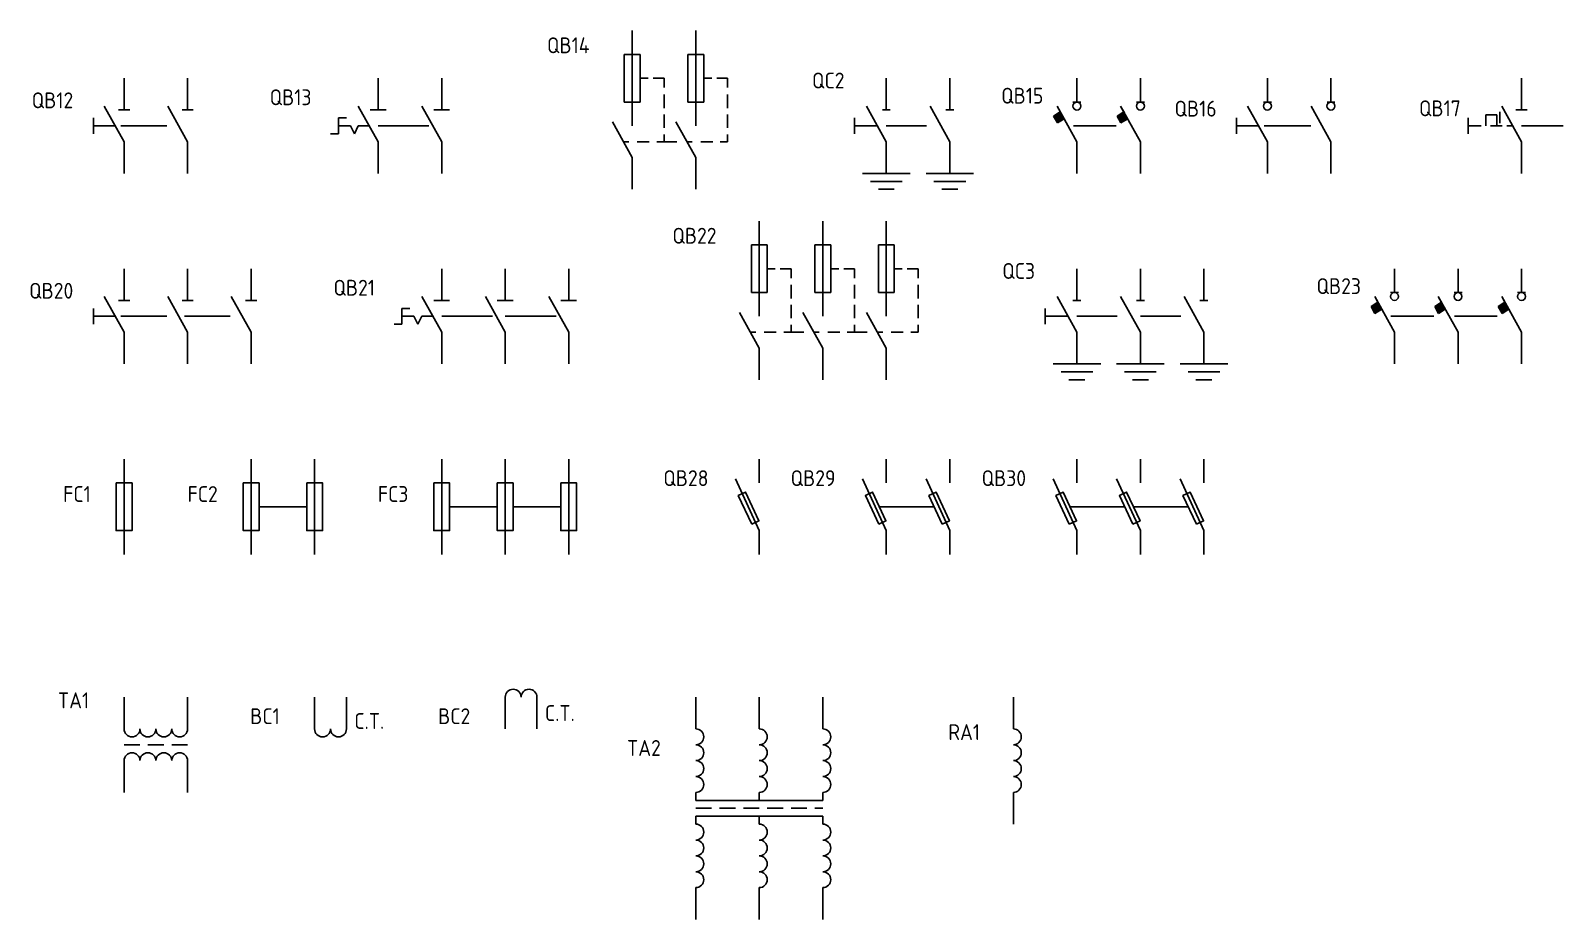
# Model space of a CAD drawing. Header units: millimetres. Extents: x 1746 to 2533, y 1027 to 2108.
# Drawn here: x 1755.3 to 1996.6, y 1705 to 1845 of the extents above; entities that cross this region are included whole.
import ezdxf
from ezdxf.enums import TextEntityAlignment as Align

# ---------------------------------------------------------------- set-up
doc = ezdxf.new("R2010")
doc.units = ezdxf.units.MM
for name, color, linetype in [('LINK', 7, 'Continuous'), ('MISC', 7, 'Continuous'), ('SYMS', 7, 'Continuous'), ('TAGS', 7, 'Continuous')]:
    doc.layers.add(name, color=color, linetype=linetype)
doc.styles.add('WD_IEC', font='isocp2.shx', dxfattribs={"width": 0.9, "height": 4})

# ---------------------------------------------------------------- blocks, each defined once
blk = doc.blocks.new('VDS11Q65')
for p, q in [((0, 7.5), (0, 2.5)), ((0, -2.5), (-3.12, 3.12)), ((-0.88, 2.5), (0.88, 2.5)), ((-4.83, 1.25), (-4.83, -1.25)), ((-4.83, 0), (-1.39, 0)), ((0, -2.5), (0, -7.5))]:
    blk.add_line(p, q)
at = {"style": 'WD_IEC'}
for tag, p in [('INST', (-8, 8.77)), ('LOC', (-8, 5.77)), ('TAG1', (-8, 2.77)), ('RATING1', (-8, -6.35)), ('DESC1', (-8, -12.35)), ('DESC2', (-8, -15.35)), ('DESC3', (-8, -18.35))]:
    blk.add_attdef(tag, text='', height=2.5, dxfattribs=at).set_placement(p, align=Align.RIGHT)
blk.add_attdef('TERM01', text='', height=2, rotation=90, dxfattribs=at).set_placement((-1, 7.5), align=Align.RIGHT)
at = {"style": 'WD_IEC', "flags": 1}
for tag, p, height in [('X2TERM01', (0, 7.5), 0.32), ('MFG', (2.75, 6.5), 1.5), ('CAT', (2.75, 4), 1.5), ('X4LINK', (-5.69, 0), 0.32), ('X1LINK', (-0.5, 0), 0.32), ('X8TERM02', (0, -7.5), 0.32), ('ASSYCODE', (1, -9), 1), ('FAMILY', (1, -10.5), 1), ('CATDESC', (1, -12), 1), ('CONTACT', (1, -13.5), 1)]:
    blk.add_attdef(tag, p, '', height=height, dxfattribs=at)
at = {"style": 'WD_IEC'}
blk.add_attdef('TERM02', (-1, -7.5), '', height=2, rotation=90, dxfattribs=at)
at = {"lineweight": 15, "style": 'WD_IEC'}
blk.add_attdef('XREF', text='', height=2.5, dxfattribs=at).set_placement((-8, -9.35), align=Align.RIGHT)
blk = doc.blocks.new('VDS21Q65')
for p, q in [((0, 7.5), (0, 2.5)), ((0, -2.5), (-3.12, 3.12)), ((-0.88, 2.5), (0.88, 2.5)), ((0, -2.5), (0, -7.5))]:
    blk.add_line(p, q)
at = {"style": 'WD_IEC'}
for tag, p in [('INST', (-7.3, 7.4)), ('LOC', (-7.3, 4.4)), ('TAG2', (-7.3, 1.4)), ('RATING1', (-8, -6.66)), ('DESC1', (-8, -12.66)), ('DESC2', (-8, -15.66)), ('DESC3', (-8, -18.66))]:
    blk.add_attdef(tag, text='', height=2.5, dxfattribs=at).set_placement(p, align=Align.RIGHT)
blk.add_attdef('TERM01', text='', height=2, rotation=90, dxfattribs=at).set_placement((-1, 7.5), align=Align.RIGHT)
at = {"style": 'WD_IEC', "flags": 1}
for tag, p, height in [('X2TERM01', (0, 7.5), 0.32), ('X4LINK', (-3.29, 0), 0.32), ('X1LINK', (-0.5, 0), 0.32), ('X8TERM02', (0, -7.5), 0.32), ('FAMILY', (1, -10.81), 1), ('CONTACT', (1, -13.81), 1)]:
    blk.add_attdef(tag, p, '', height=height, dxfattribs=at)
at = {"style": 'WD_IEC'}
blk.add_attdef('TERM02', (-1, -7.5), '', height=2, rotation=90, dxfattribs=at)
at = {"lineweight": 15, "style": 'WD_IEC'}
blk.add_attdef('XREF', text='', height=2.5, dxfattribs=at).set_placement((-8, -9.66), align=Align.RIGHT)
blk = doc.blocks.new('VDS11')
for p, q in [((0, 7.5), (0, 2.5)), ((0, -2.5), (-3.125, 3.125)), ((-1.25, 2.5), (1.25, 2.5)), ((-6.25, 1.25), (-6.25, -1.25)), ((-6.25, 1.25), (-5, 1.25)), ((-6.25, 0), (-4.375, 0)), ((-3.75, -1.25), (-4.375, 0)), ((-3.125, 0), (-3.75, -1.25)), ((-3.125, 0), (-1.389, 0)), ((-7.5, -1.25), (-6.25, -1.25)), ((0, -2.5), (0, -7.5))]:
    blk.add_line(p, q)
at = {"style": 'WD_IEC'}
for tag, p in [('INST', (-10.5, 10.25)), ('LOC', (-10.5, 6.75)), ('TAG1', (-10.5, 3.25)), ('RATING1', (-10.5, -1.35)), ('DESC1', (-10.5, -9.85)), ('DESC2', (-10.5, -13.35)), ('DESC3', (-10.5, -16.85))]:
    blk.add_attdef(tag, text='', height=2.5, dxfattribs=at).set_placement(p, align=Align.RIGHT)
blk.add_attdef('TERM01', text='', height=2, rotation=90, dxfattribs=at).set_placement((-1, 7.5), align=Align.RIGHT)
at = {"style": 'WD_IEC', "flags": 1}
for tag, p, height in [('X2TERM01', (0, 7.5), 0.32), ('MFG', (2.75, 6.5), 1.5), ('CAT', (2.75, 4), 1.5), ('X1LINK', (0, 0), 0.32), ('CONTACT', (1.25, -2.5), 1), ('ASSYCODE', (1, -4), 1), ('FAMILY', (1, -5.5), 1), ('COMMON', (2.5, -3.75), 1), ('X8TERM02', (0, -7.5), 0.32), ('CATDESC', (1, -7), 1)]:
    blk.add_attdef(tag, p, '', height=height, dxfattribs=at)
at = {"style": 'WD_IEC'}
blk.add_attdef('TERM02', (-1, -7.5), '', height=2, rotation=90, dxfattribs=at)
at = {"lineweight": 15, "style": 'WD_IEC'}
blk.add_attdef('XREF', text='', height=2.5, dxfattribs=at).set_placement((-10.5, -6), align=Align.RIGHT)
blk = doc.blocks.new('VDS21')
for p, q in [((0, 7.5), (0, 2.5)), ((0, -2.5), (-3.125, 3.125)), ((1.25, 2.5), (-1.25, 2.5)), ((0, -2.5), (0, -7.5))]:
    blk.add_line(p, q)
at = {"style": 'WD_IEC'}
for tag, p in [('INST', (-5.5, 10.25)), ('LOC', (-5.5, 6.75)), ('TAG2', (-5.5, 3.25)), ('DESC1', (-5.5, -4.85)), ('DESC2', (-5.5, -8.35)), ('DESC3', (-5.5, -11.85))]:
    blk.add_attdef(tag, text='', height=2.5, dxfattribs=at).set_placement(p, align=Align.RIGHT)
blk.add_attdef('TERM01', text='', height=2, rotation=90, dxfattribs=at).set_placement((-1, 7.5), align=Align.RIGHT)
at = {"style": 'WD_IEC', "flags": 1}
for tag, p, height in [('X2TERM01', (0, 7.5), 0.32), ('X4LINK', (-2, 0), 0.32), ('X1LINK', (0, 0), 0.32), ('CONTACT', (1.25, -2.5), 1), ('FAMILY', (1, -5.5), 1), ('X8TERM02', (0, -7.5), 0.32)]:
    blk.add_attdef(tag, p, '', height=height, dxfattribs=at)
at = {"lineweight": 15, "style": 'WD_IEC'}
blk.add_attdef('XREF', text='', height=2.5, dxfattribs=at).set_placement((-5.5, -1), align=Align.RIGHT)
at = {"style": 'WD_IEC'}
blk.add_attdef('TERM02', (-1, -7.5), '', height=2, rotation=90, dxfattribs=at)
blk = doc.blocks.new('VDS11Q119')
for p, q in [((0, 15), (0, 0)), ((1.25, 11.25), (-1.25, 11.25)), ((-1.25, 11.25), (-1.25, 3.75)), ((1.25, 3.75), (1.25, 11.25)), ((1.25, 7.5), (2.51, 7.5)), ((5, 7.5), (3.3, 7.5)), ((5, 7.5), (5, 6.03)), ((5, 4.93), (5, 2.8)), ((1.25, 3.75), (-1.25, 3.75)), ((0, -5), (-3.12, 0.62)), ((5, 1.8), (5, -0.3)), ((5, -2.5), (5, -1.35)), ((-1.39, -2.5), (-0.56, -2.5)), ((0.78, -2.5), (2.67, -2.5)), ((5, -2.5), (3.86, -2.5)), ((0, -5), (0, -10))]:
    blk.add_line(p, q)
at = {"style": 'WD_IEC'}
for tag, p in [('INST', (-6.73, 17.44)), ('LOC', (-6.73, 14.44)), ('TAG1', (-6.73, 11.44)), ('DESC1', (-6.59, -9.73)), ('DESC2', (-6.59, -12.73)), ('DESC3', (-6.59, -15.73))]:
    blk.add_attdef(tag, text='', height=2.5, dxfattribs=at).set_placement(p, align=Align.RIGHT)
blk.add_attdef('TERM01', text='', height=2, rotation=90, dxfattribs=at).set_placement((-1, 15), align=Align.RIGHT)
at = {"style": 'WD_IEC', "flags": 1}
for tag, p, height in [('X2TERM01', (0, 15), 0.32), ('MFG', (-10.53, -0.04), 1.5), ('CONTACT', (6.26, 1.39), 1), ('COMMON', (7.51, 0.14), 1), ('CAT', (-10.53, -2.62), 1.5), ('X4LINK', (-3.16, -2.5), 0.32), ('X1LINK', (5.06, -2.5), 0.32), ('ASSYCODE', (1, -6), 1), ('FAMILY', (1, -7.5), 1), ('CATDESC', (1, -9), 1), ('X8TERM02', (0, -10), 0.32)]:
    blk.add_attdef(tag, p, '', height=height, dxfattribs=at)
at = {"style": 'WD_IEC'}
blk.add_attdef('TERM02', (-1.1, -10.3), '', height=2, rotation=90, dxfattribs=at)
at = {"lineweight": 15, "style": 'WD_IEC'}
blk.add_attdef('XREF', text='', height=2.5, dxfattribs=at).set_placement((-6.59, -6.73), align=Align.RIGHT)
blk = doc.blocks.new('VDS21Q119')
for p, q in [((0, 15), (0, 0)), ((1.25, 11.25), (-1.25, 11.25)), ((-1.25, 11.25), (-1.25, 3.75)), ((1.25, 3.75), (1.25, 11.25)), ((1.25, 7.5), (2.51, 7.5)), ((5, 7.5), (3.3, 7.5)), ((5, 7.5), (5, 6.03)), ((5, 4.93), (5, 2.8)), ((1.25, 3.75), (-1.25, 3.75)), ((0, -5), (-3.12, 0.62)), ((5, 1.8), (5, -0.3)), ((5, -2.5), (5, -1.35)), ((-1.39, -2.5), (-0.56, -2.5)), ((0.78, -2.5), (2.67, -2.5)), ((5, -2.5), (3.86, -2.5)), ((0, -5), (0, -10))]:
    blk.add_line(p, q)
at = {"style": 'WD_IEC'}
blk.add_attdef('TERM01', text='', height=2, rotation=90, dxfattribs=at).set_placement((-1, 15), align=Align.RIGHT)
at = {"style": 'WD_IEC', "flags": 1}
for tag, p, height in [('X2TERM01', (0, 15), 0.32), ('CONTACT', (6.26, 1.39), 1), ('X4LINK', (-2.99, -2.5), 0.32), ('X1LINK', (5, -2.5), 0.32), ('FAMILY', (1, -7.5), 1), ('X8TERM02', (0, -10), 0.32)]:
    blk.add_attdef(tag, p, '', height=height, dxfattribs=at)
at = {"style": 'WD_IEC'}
for tag, p in [('INST', (-6.59, 9.39)), ('LOC', (-6.59, 6.39)), ('TAG2', (-6.59, 3.39)), ('DESC1', (-6.59, -9.73)), ('DESC2', (-6.59, -12.73)), ('DESC3', (-6.59, -15.73))]:
    blk.add_attdef(tag, text='', height=2.5, dxfattribs=at).set_placement(p, align=Align.RIGHT)
blk.add_attdef('TERM02', (-1.1, -10.3), '', height=2, rotation=90, dxfattribs=at)
at = {"lineweight": 15, "style": 'WD_IEC'}
blk.add_attdef('XREF', text='', height=2.5, dxfattribs=at).set_placement((-6.59, -6.73), align=Align.RIGHT)
blk = doc.blocks.new('VDS11Q123')
for p, q in [((0, 7.5), (0, 2.5)), ((0, -2.5), (-3.12, 3.12)), ((0.63, 2.5), (-0.62, 2.5)), ((-5, -1.25), (-5, 1.25)), ((-5, 0), (-1.39, 0)), ((0, -2.5), (0, -7.5)), ((-3.75, -7.5), (3.75, -7.5)), ((-2.5, -8.75), (2.5, -8.75)), ((-1.25, -10), (1.25, -10))]:
    blk.add_line(p, q)
at = {"style": 'WD_IEC'}
for tag, p in [('INST', (-6.59, 11.89)), ('LOC', (-6.59, 8.89)), ('TAG1', (-6.59, 5.89)), ('DESC1', (-6.59, -7.23)), ('DESC2', (-6.59, -10.23)), ('DESC3', (-6.59, -13.23))]:
    blk.add_attdef(tag, text='', height=2.5, dxfattribs=at).set_placement(p, align=Align.RIGHT)
blk.add_attdef('TERM01', text='', height=2, rotation=90, dxfattribs=at).set_placement((-1, 7.5), align=Align.RIGHT)
at = {"style": 'WD_IEC', "flags": 1}
for tag, p, height in [('X2TERM01', (0, 7.5), 0.32), ('CONTACT', (3.01, 3.89), 1), ('MFG', (-10.53, 2.46), 1.5), ('CAT', (-10.53, -0.12), 1.5), ('X1LINK', (0, 0), 0.32), ('ASSYCODE', (1, -3.5), 1), ('FAMILY', (1, -5), 1), ('CATDESC', (1, -6.5), 1)]:
    blk.add_attdef(tag, p, '', height=height, dxfattribs=at)
at = {"lineweight": 15, "style": 'WD_IEC'}
blk.add_attdef('XREF', text='', height=2.5, dxfattribs=at).set_placement((-6.59, -4.23), align=Align.RIGHT)
blk = doc.blocks.new('VDS21Q123')
for p, q in [((0, 7.5), (0, 2.5)), ((0, -2.5), (-3.12, 3.12)), ((0.63, 2.5), (-0.62, 2.5)), ((0, -2.5), (0, -7.5)), ((-3.75, -7.5), (3.75, -7.5)), ((-2.5, -8.75), (2.5, -8.75)), ((-1.25, -10), (1.25, -10))]:
    blk.add_line(p, q)
at = {"style": 'WD_IEC'}
for tag, p in [('INST', (-6.59, 11.89)), ('LOC', (-6.59, 8.89)), ('TAG2', (-6.59, 5.89)), ('DESC1', (-6.59, -7.23)), ('DESC2', (-6.59, -10.23)), ('DESC3', (-6.59, -13.23))]:
    blk.add_attdef(tag, text='', height=2.5, dxfattribs=at).set_placement(p, align=Align.RIGHT)
blk.add_attdef('TERM01', text='', height=2, rotation=90, dxfattribs=at).set_placement((-1, 7.5), align=Align.RIGHT)
at = {"style": 'WD_IEC', "flags": 1}
for tag, p, height in [('X2TERM01', (0, 7.5), 0.32), ('CONTACT', (3.01, 3.89), 1), ('X4LINK', (-3.66, 0), 0.32), ('X1LINK', (0, 0), 0.32), ('FAMILY', (1, -5), 1)]:
    blk.add_attdef(tag, p, '', height=height, dxfattribs=at)
at = {"lineweight": 15, "style": 'WD_IEC'}
blk.add_attdef('XREF', text='', height=2.5, dxfattribs=at).set_placement((-6.59, -4.23), align=Align.RIGHT)
blk = doc.blocks.new('VDS11Q5')
blk.add_hatch(color=256).paths.add_polyline_path([(-2, 1.1), (-2.61, 2.2), (-3.67, 1.54), (-3.07, 0.45)])
for p, q in [((0, 7.5), (0, 3.75)), ((0, -2.5), (-3.12, 3.12)), ((-3.12, 3.12), (-2.52, 2.03)), ((0.63, 3.75), (-0.62, 3.75)), ((-2.61, 2.2), (-3.67, 1.54)), ((-3.67, 1.54), (-3.07, 0.45)), ((-3.07, 0.45), (-2, 1.1)), ((0, -2.5), (0, -7.5))]:
    blk.add_line(p, q)
blk.add_circle((0, 3.12), 0.625)
at = {"style": 'WD_IEC'}
for tag, p in [('INST', (-5.28, 9.5)), ('LOC', (-5.28, 6.5)), ('TAG1', (-5.28, 3.5)), ('RATING1', (-5.36, -1.43)), ('DESC1', (-5.36, -8.43)), ('DESC2', (-5.36, -11.43)), ('DESC3', (-5.36, -14.43))]:
    blk.add_attdef(tag, text='', height=2.5, dxfattribs=at).set_placement(p, align=Align.RIGHT)
blk.add_attdef('TERM01', text='', height=2, rotation=90, dxfattribs=at).set_placement((-1, 7.5), align=Align.RIGHT)
at = {"style": 'WD_IEC', "flags": 1}
for tag, p, height in [('X2TERM01', (0, 7.5), 0.32), ('MFG', (4.34, 6.31), 1.5), ('CAT', (4.34, 3.81), 1.5), ('X4LINK', (-1.98, 0), 0.32), ('X1LINK', (-0.55, 0), 0.32), ('X8TERM02', (0, -7.5), 0.32), ('ASSYCODE', (0.99, -9.63), 1), ('FAMILY', (0.99, -11.13), 1), ('CATDESC', (0.99, -12.63), 1), ('CONTACT', (0.99, -14.13), 1), ('COMMON', (2.24, -15.38), 1)]:
    blk.add_attdef(tag, p, '', height=height, dxfattribs=at)
at = {"style": 'WD_IEC'}
blk.add_attdef('TERM02', (-1, -7.5), '', height=2, rotation=90, dxfattribs=at)
at = {"lineweight": 15, "style": 'WD_IEC'}
blk.add_attdef('XREF', text='', height=2.5, dxfattribs=at).set_placement((-5.36, -5.43), align=Align.RIGHT)
blk = doc.blocks.new('VDS21Q5')
blk.add_hatch(color=256).paths.add_polyline_path([(-2, 1.1), (-2.61, 2.2), (-3.67, 1.54), (-3.07, 0.45)])
for p, q in [((0, 7.5), (0, 3.75)), ((0, -2.5), (-3.12, 3.12)), ((-3.12, 3.12), (-2.52, 2.03)), ((0.63, 3.75), (-0.62, 3.75)), ((-2.61, 2.2), (-3.67, 1.54)), ((-3.67, 1.54), (-3.07, 0.45)), ((-3.07, 0.45), (-2, 1.1)), ((0, -2.5), (0, -7.5))]:
    blk.add_line(p, q)
blk.add_circle((0, 3.12), 0.625)
at = {"style": 'WD_IEC'}
for tag, p in [('INST', (-5.28, 9.5)), ('LOC', (-5.28, 6.5)), ('TAG2', (-5.28, 3.5)), ('RATING1', (-5.36, -1.43)), ('DESC1', (-5.36, -8.43)), ('DESC2', (-5.36, -11.43)), ('DESC3', (-5.36, -14.43))]:
    blk.add_attdef(tag, text='', height=2.5, dxfattribs=at).set_placement(p, align=Align.RIGHT)
blk.add_attdef('TERM01', text='', height=2, rotation=90, dxfattribs=at).set_placement((-1, 7.5), align=Align.RIGHT)
at = {"style": 'WD_IEC', "flags": 1}
for tag, p, height in [('X2TERM01', (0, 7.5), 0.32), ('X4LINK', (-3.83, 0), 0.32), ('X1LINK', (-0.55, 0), 0.32), ('X8TERM02', (0, -7.5), 0.32), ('FAMILY', (0.99, -11.45), 1), ('CONTACT', (0.99, -14.45), 1)]:
    blk.add_attdef(tag, p, '', height=height, dxfattribs=at)
at = {"style": 'WD_IEC'}
blk.add_attdef('TERM02', (-1, -7.5), '', height=2, rotation=90, dxfattribs=at)
at = {"lineweight": 15, "style": 'WD_IEC'}
blk.add_attdef('XREF', text='', height=2.5, dxfattribs=at).set_placement((-5.36, -5.43), align=Align.RIGHT)
blk = doc.blocks.new('VDS11Q69')
for p, q in [((0, 7.5), (0, 3.75)), ((0, -2.5), (-3.12, 3.12)), ((0.63, 3.75), (-0.62, 3.75)), ((-4.85, 1.25), (-4.85, -1.25)), ((-4.85, 0), (-1.41, 0)), ((0, -2.5), (0, -7.5))]:
    blk.add_line(p, q)
blk.add_circle((0, 3.12), 0.625)
at = {"style": 'WD_IEC'}
for tag, p in [('INST', (-8, 7.46)), ('LOC', (-8, 4.46)), ('TAG1', (-8, 1.46)), ('RATING1', (-8, -6.66)), ('DESC1', (-8, -12.66)), ('DESC2', (-8, -15.66)), ('DESC3', (-8, -18.66))]:
    blk.add_attdef(tag, text='', height=2.5, dxfattribs=at).set_placement(p, align=Align.RIGHT)
blk.add_attdef('TERM01', text='', height=2, rotation=90, dxfattribs=at).set_placement((-1, 7.5), align=Align.RIGHT)
at = {"style": 'WD_IEC', "flags": 1}
for tag, p, height in [('X2TERM01', (0, 7.5), 0.32), ('MFG', (2.75, 6.5), 1.5), ('CAT', (2.75, 4), 1.5), ('X4LINK', (-5.77, 0), 0.32), ('X1LINK', (-0.5, 0), 0.32), ('X8TERM02', (0, -7.5), 0.32), ('ASSYCODE', (1, -9), 1), ('FAMILY', (1, -10.5), 1), ('CATDESC', (1, -12), 1), ('CONTACT', (1, -13.5), 1), ('COMMON', (2.25, -14.75), 1)]:
    blk.add_attdef(tag, p, '', height=height, dxfattribs=at)
at = {"style": 'WD_IEC'}
blk.add_attdef('TERM02', (-1, -7.5), '', height=2, rotation=90, dxfattribs=at)
at = {"lineweight": 15, "style": 'WD_IEC'}
blk.add_attdef('XREF', text='', height=2.5, dxfattribs=at).set_placement((-8, -9.66), align=Align.RIGHT)
blk = doc.blocks.new('VDS21Q69')
for p, q in [((0, 7.5), (0, 3.75)), ((0, -2.5), (-3.12, 3.12)), ((0.63, 3.75), (-0.62, 3.75)), ((0, -2.5), (0, -7.5))]:
    blk.add_line(p, q)
blk.add_circle((0, 3.12), 0.625)
at = {"style": 'WD_IEC'}
for tag, p in [('INST', (-8, 9.94)), ('LOC', (-8, 6.94)), ('TAG2', (-8, 3.94)), ('RATING1', (-8, -6.66)), ('DESC1', (-8, -12.66)), ('DESC2', (-8, -15.66)), ('DESC3', (-8, -18.66))]:
    blk.add_attdef(tag, text='', height=2.5, dxfattribs=at).set_placement(p, align=Align.RIGHT)
blk.add_attdef('TERM01', text='', height=2, rotation=90, dxfattribs=at).set_placement((-1, 7.5), align=Align.RIGHT)
at = {"style": 'WD_IEC', "flags": 1}
for tag, p, height in [('X2TERM01', (0, 7.5), 0.32), ('X4LINK', (-3.19, 0), 0.32), ('X1LINK', (-0.5, 0), 0.32), ('X8TERM02', (0, -7.5), 0.32), ('FAMILY', (1, -10.81), 1), ('CONTACT', (1, -13.81), 1)]:
    blk.add_attdef(tag, p, '', height=height, dxfattribs=at)
at = {"style": 'WD_IEC'}
blk.add_attdef('TERM02', (-1, -7.5), '', height=2, rotation=90, dxfattribs=at)
at = {"lineweight": 15, "style": 'WD_IEC'}
blk.add_attdef('XREF', text='', height=2.5, dxfattribs=at).set_placement((-8, -9.66), align=Align.RIGHT)
blk = doc.blocks.new('VDS11Q73')
for p, q in [((0, 7.5), (0, 2.5)), ((0, -2.5), (-3.12, 3.12)), ((-0.88, 2.5), (0.88, 2.5)), ((-8.38, 1.25), (-8.38, -1.25)), ((-6.37, 0), (-8.38, 0)), ((-3.88, 1.75), (-5.63, 1.75)), ((-5.63, 1.75), (-5.63, 0)), ((-3.03, 0), (-4.87, 0)), ((-3.88, 0), (-3.88, 1.75)), ((-3.4, 2.19), (-3.4, 0.44)), ((-1.41, 0), (-2.32, 0)), ((0, -2.5), (0, -7.5))]:
    blk.add_line(p, q)
at = {"style": 'WD_IEC'}
for tag, p in [('INST', (-9.57, 9.43)), ('LOC', (-9.57, 5.93)), ('TAG1', (-9.57, 1.51)), ('RATING1', (-9.57, -6.66)), ('DESC1', (-9.57, -14.66)), ('DESC2', (-9.57, -18.16)), ('DESC3', (-9.57, -21.66))]:
    blk.add_attdef(tag, text='', height=2.5, dxfattribs=at).set_placement(p, align=Align.RIGHT)
blk.add_attdef('TERM01', text='', height=2, rotation=90, dxfattribs=at).set_placement((-1, 7.5), align=Align.RIGHT)
at = {"style": 'WD_IEC', "flags": 1}
for tag, p, height in [('X2TERM01', (0, 7.5), 0.32), ('MFG', (2.75, 6.5), 1.5), ('CAT', (2.75, 4), 1.5), ('X4LINK', (-10, 0), 0.32), ('X1LINK', (0, 0), 0.32), ('X8TERM02', (0, -7.5), 0.32), ('ASSYCODE', (1, -9), 1), ('FAMILY', (1, -10.5), 1), ('CATDESC', (1, -12), 1), ('CONTACT', (1, -13.5), 1), ('COMMON', (2.25, -14.75), 1)]:
    blk.add_attdef(tag, p, '', height=height, dxfattribs=at)
at = {"style": 'WD_IEC'}
blk.add_attdef('TERM02', (-1, -7.5), '', height=2, rotation=90, dxfattribs=at)
at = {"lineweight": 15, "style": 'WD_IEC'}
blk.add_attdef('XREF', text='', height=2.5, dxfattribs=at).set_placement((-9.57, -10.66), align=Align.RIGHT)
blk = doc.blocks.new('VFU1')
blk.add_line((0, 7.5), (0, -7.5))
blk.add_lwpolyline([(-1.25, 3.75), (-1.25, -3.75), (1.25, -3.75), (1.25, 3.75)], close=True)
at = {"style": 'WD_IEC'}
for tag, p in [('INST', (-5.25, 7.75)), ('LOC', (-5.25, 4.25)), ('TAG1', (-5.25, 0.75)), ('RATING1', (-5.25, -3.75)), ('XREF', (-5.25, -7.75)), ('DESC1', (-5.25, -11.6)), ('DESC2', (-5.25, -15.1)), ('DESC3', (-5.25, -18.6))]:
    blk.add_attdef(tag, text='', height=2.5, dxfattribs=at).set_placement(p, align=Align.RIGHT)
blk.add_attdef('TERM01', text='', height=2, rotation=90, dxfattribs=at).set_placement((-1, 7.5), align=Align.RIGHT)
at = {"style": 'WD_IEC', "flags": 1}
for tag, p, height in [('X2TERM01', (0, 7.5), 0.32), ('MFG', (2.75, 6.5), 1.5), ('CAT', (2.75, 4), 1.5), ('X4LINK', (-1.25, 0), 0.32), ('X1LINK', (1.25, 0), 0.32), ('ASSYCODE', (2.25, -4), 1), ('FAMILY', (2.25, -5.5), 1), ('X8TERM02', (0, -7.5), 0.32), ('CATDESC', (2.25, -7), 1)]:
    blk.add_attdef(tag, p, '', height=height, dxfattribs=at)
at = {"style": 'WD_IEC'}
blk.add_attdef('TERM02', (-1, -7.5), '', height=2, rotation=90, dxfattribs=at)
blk = doc.blocks.new('VFU2')
blk.add_line((0, 7.5), (0, -7.5))
blk.add_lwpolyline([(-1.25, 3.75), (-1.25, -3.75), (1.25, -3.75), (1.25, 3.75)], close=True)
at = {"style": 'WD_IEC'}
for tag, p in [('INST', (-5.25, 7.75)), ('LOC', (-5.25, 4.25)), ('TAG2', (-5.25, 0.75)), ('RATING1', (-5.25, -3.75)), ('XREF', (-5.25, -7.75)), ('DESC1', (-5.25, -11.6)), ('DESC2', (-5.25, -15.1)), ('DESC3', (-5.25, -18.6))]:
    blk.add_attdef(tag, text='', height=2.5, dxfattribs=at).set_placement(p, align=Align.RIGHT)
blk.add_attdef('TERM01', text='', height=2, rotation=90, dxfattribs=at).set_placement((-1, 7.5), align=Align.RIGHT)
at = {"style": 'WD_IEC', "flags": 1}
for tag, p, height in [('X2TERM01', (0, 7.5), 0.32), ('MFG', (2.75, 6.5), 1.5), ('CAT', (2.75, 4), 1.5), ('X4LINK', (-1.25, 0), 0.32), ('X1LINK', (1.25, 0), 0.32), ('ASSYCODE', (2.25, -4), 1), ('FAMILY', (2.25, -5.5), 1), ('X8TERM02', (0, -7.5), 0.32), ('CATDESC', (2.25, -7), 1)]:
    blk.add_attdef(tag, p, '', height=height, dxfattribs=at)
at = {"style": 'WD_IEC'}
blk.add_attdef('TERM02', (-1, -7.5), '', height=2, rotation=90, dxfattribs=at)
blk = doc.blocks.new('VFU1FS')
for p, q in [((0, 7.5), (0, 3.75)), ((0, -3.75), (-3.75, 4.38)), ((0, -3.75), (0, -7.5))]:
    blk.add_line(p, q)
blk.add_lwpolyline([(-1.19, -2.76), (-3.3, 1.77), (-2.17, 2.3), (-0.06, -2.24)], close=True)
at = {"style": 'WD_IEC'}
for tag, p in [('INST', (-8, 10.25)), ('LOC', (-8, 6.75)), ('TAG1', (-8, 3.25)), ('RATING1', (-8, -1.35)), ('DESC1', (-8, -9.85)), ('DESC2', (-8, -13.35)), ('DESC3', (-8, -16.85))]:
    blk.add_attdef(tag, text='', height=2.5, dxfattribs=at).set_placement(p, align=Align.RIGHT)
blk.add_attdef('TERM01', text='', height=2, rotation=90, dxfattribs=at).set_placement((-1, 7.5), align=Align.RIGHT)
at = {"style": 'WD_IEC', "flags": 1}
for tag, p, height in [('X2TERM01', (0, 7.5), 0.32), ('MFG', (2.75, 6.5), 1.5), ('CAT', (2.75, 4), 1.5), ('X4LINK', (-2.48, 0), 0.32), ('X1LINK', (-1.1, 0), 0.32), ('ASSYCODE', (1, -4), 1), ('FAMILY', (1, -5.5), 1), ('X8TERM02', (0, -7.5), 0.32), ('CATDESC', (1, -7), 1)]:
    blk.add_attdef(tag, p, '', height=height, dxfattribs=at)
at = {"style": 'WD_IEC'}
blk.add_attdef('TERM02', (-1, -7.5), '', height=2, rotation=90, dxfattribs=at)
at = {"lineweight": 15, "style": 'WD_IEC'}
blk.add_attdef('XREF', text='', height=2.5, dxfattribs=at).set_placement((-8, -6), align=Align.RIGHT)
blk = doc.blocks.new('VFU2FS')
for p, q in [((0, 7.5), (0, 3.75)), ((0, -3.75), (-3.75, 4.38)), ((0, -3.75), (0, -7.5))]:
    blk.add_line(p, q)
blk.add_lwpolyline([(-1.19, -2.76), (-3.3, 1.77), (-2.17, 2.3), (-0.06, -2.24)], close=True)
at = {"style": 'WD_IEC'}
for tag, p in [('INST', (-8, 9.25)), ('LOC', (-8, 6.25)), ('TAG2', (-8, 3.25)), ('RATING1', (-8, -1.35)), ('DESC1', (-8, -9)), ('DESC2', (-8, -12)), ('DESC3', (-8, -15))]:
    blk.add_attdef(tag, text='', height=2.5, dxfattribs=at).set_placement(p, align=Align.RIGHT)
blk.add_attdef('TERM01', text='', height=2, rotation=90, dxfattribs=at).set_placement((-1, 7.5), align=Align.RIGHT)
at = {"style": 'WD_IEC', "flags": 1}
for tag, p, height in [('X2TERM01', (0, 7.5), 0.32), ('MFG', (2.75, 6.5), 1.5), ('CAT', (2.75, 4), 1.5), ('X4LINK', (-2.48, 0), 0.32), ('X1LINK', (-1.1, 0), 0.32), ('ASSYCODE', (1, -4), 1), ('FAMILY', (1, -5.5), 1), ('X8TERM02', (0, -7.5), 0.32), ('CATDESC', (1, -7), 1)]:
    blk.add_attdef(tag, p, '', height=height, dxfattribs=at)
at = {"style": 'WD_IEC'}
blk.add_attdef('TERM02', (-1, -7.5), '', height=2, rotation=90, dxfattribs=at)
at = {"lineweight": 15, "style": 'WD_IEC'}
blk.add_attdef('XREF', text='', height=2.5, dxfattribs=at).set_placement((-8, -6), align=Align.RIGHT)
blk = doc.blocks.new('VXF1')
for p, q in [((0, 0), (0, -5)), ((10, -5), (10, 0)), ((0, -7.5), (2.5, -7.5)), ((3.75, -7.5), (6.25, -7.5)), ((10, -7.5), (7.5, -7.5)), ((0, -10), (0, -15)), ((10, -10), (10, -15))]:
    blk.add_line(p, q)
for centre, start, end in [((1.25, -5), 180, 0), ((3.75, -5), 180, 0), ((6.25, -5), 180, 0), ((8.75, -5), 180, 0), ((1.25, -10), 0, 180), ((3.75, -10), 0, 180), ((6.25, -10), 0, 180), ((8.75, -10), 0, 180)]:
    blk.add_arc(centre, 1.25, start, end)
at = {"style": 'WD_IEC'}
for tag, p in [('INST', (-5.5, 5.25)), ('LOC', (-5.5, 1.75)), ('TAG1', (-5.5, -1.75)), ('DESC1', (-5.5, -6.35)), ('DESC2', (-5.5, -9.85)), ('DESC3', (-5.5, -13.35))]:
    blk.add_attdef(tag, text='', height=2.5, dxfattribs=at).set_placement(p, align=Align.RIGHT)
at = {"style": 'WD_IEC', "flags": 1}
for tag, p, height in [('X2TERM01', (0, 0), 0.32), ('X2TERM02', (10, 0), 0.32), ('MFG', (12.75, -1), 1.5), ('CAT', (12.75, -3.5), 1.5), ('X2TERM05', (5, -5), 0.32), ('X8TERM06', (5, -10), 0.32), ('ASSYCODE', (11, -11.5), 1), ('FAMILY', (11, -13), 1), ('CATDESC', (11, -14.5), 1), ('X8TERM03', (0, -15), 0.32), ('X8TERM04', (10, -15), 0.32)]:
    blk.add_attdef(tag, p, '', height=height, dxfattribs=at)
at = {"style": 'WD_IEC'}
for tag, p in [('TERM01', (-1, 0)), ('TERM05', (4, 0)), ('TERM02', (9, 0))]:
    blk.add_attdef(tag, text='', height=2, rotation=90, dxfattribs=at).set_placement(p, align=Align.RIGHT)
for tag, p in [('TERM03', (-1, -15)), ('TERM06', (4, -15)), ('TERM04', (9, -15))]:
    blk.add_attdef(tag, p, '', height=2, rotation=90, dxfattribs=at)
at = {"lineweight": 15, "style": 'WD_IEC'}
for tag, p in [('RATING1', (-5.5, -16.85)), ('RATING2', (-5.5, -20.35)), ('XREF', (-5.5, -23.85))]:
    blk.add_attdef(tag, text='', height=2.5, dxfattribs=at).set_placement(p, align=Align.RIGHT)
blk = doc.blocks.new('VXF1CT')
for p, q in [((0, 0), (0, -5)), ((5, 0), (5, -5))]:
    blk.add_line(p, q)
for centre in [(1.25, -5), (3.75, -5)]:
    blk.add_arc(centre, 1.25, 180, 0)
at = {"style": 'WD_IEC'}
for tag, p in [('INST', (-5.5, 1.75)), ('LOC', (-5.5, -1.25)), ('TAG1', (-5.5, -4.25)), ('DESC1', (-5.5, -10.1)), ('DESC2', (-5.5, -13.1)), ('DESC3', (-5.5, -16.1))]:
    blk.add_attdef(tag, text='', height=2.5, dxfattribs=at).set_placement(p, align=Align.RIGHT)
at = {"style": 'WD_IEC', "flags": 1}
for tag, p, height in [('X2TERM01', (0, 0), 0.32), ('X2TERM02', (5, 0), 0.32), ('X2LINK', (2.5, -3.75), 0.32), ('X8LINK', (2.5, -6.25), 0.32), ('MFG', (6, -9.82), 1.5), ('CAT', (6, -12.32), 1.5), ('ASSYCODE', (6, -14.82), 1), ('FAMILY', (6, -16.32), 1), ('CATDESC', (6, -17.82), 1)]:
    blk.add_attdef(tag, p, '', height=height, dxfattribs=at)
at = {"style": 'WD_IEC'}
for tag, p in [('TERM01', (-1, 0)), ('TERM02', (4, 0))]:
    blk.add_attdef(tag, text='', height=2, rotation=90, dxfattribs=at).set_placement(p, align=Align.RIGHT)
blk.add_attdef('TYPE', text='', height=2.5, dxfattribs=at).set_placement((6.25, -3.75), align=Align.MIDDLE_LEFT)
blk.add_attdef('RATING1', text='', height=2.5, dxfattribs=at).set_placement((1.65, -10.53), align=Align.TOP_CENTER)
at = {"lineweight": 15, "style": 'WD_IEC'}
blk.add_attdef('XREF', text='', height=2.5, dxfattribs=at).set_placement((-5.5, -19.1), align=Align.RIGHT)
blk = doc.blocks.new('VXF1CTR')
for p, q in [((0, -5), (0, 0)), ((5, -5), (5, 0))]:
    blk.add_line(p, q)
for centre in [(1.25, 0), (3.75, 0)]:
    blk.add_arc(centre, 1.25, 0, 180)
at = {"style": 'WD_IEC'}
for tag, p in [('INST', (-5.5, 2.75)), ('LOC', (-5.5, -0.75)), ('TAG1', (-5.5, -4.25)), ('DESC1', (-5.5, -8.85)), ('DESC2', (-5.5, -12.35)), ('DESC3', (-5.5, -15.85))]:
    blk.add_attdef(tag, text='', height=2.5, dxfattribs=at).set_placement(p, align=Align.RIGHT)
blk.add_attdef('RATING1', text='', height=2.5, dxfattribs=at).set_placement((2.5, 3), align=Align.CENTER)
for tag, p in [('TERM01', (-1, -5)), ('TERM02', (4, -5))]:
    blk.add_attdef(tag, p, '', height=2, rotation=90, dxfattribs=at)
at = {"style": 'WD_IEC', "flags": 1}
for tag, p, height in [('X2LINK', (2.5, 1.25), 0.32), ('X8LINK', (2.5, -1.25), 0.32), ('X8TERM01', (0, -5), 0.32), ('X8TERM02', (5, -5), 0.32), ('MFG', (6, -8.57), 1.5), ('CAT', (6, -11.07), 1.5), ('ASSYCODE', (6, -13.57), 1), ('FAMILY', (6, -15.07), 1), ('CATDESC', (6, -16.57), 1)]:
    blk.add_attdef(tag, p, '', height=height, dxfattribs=at)
at = {"style": 'WD_IEC'}
blk.add_attdef('TYPE', text='', height=2.5, dxfattribs=at).set_placement((6.25, -2.5), align=Align.MIDDLE_LEFT)
at = {"lineweight": 15, "style": 'WD_IEC'}
blk.add_attdef('XREF', text='', height=2.5, dxfattribs=at).set_placement((-5.5, -20.5), align=Align.RIGHT)
blk = doc.blocks.new('VXF1P3')
for p, q in [((0, 0), (0, -5)), ((10, 0), (10, -5)), ((20, 0), (20, -5)), ((0, -15), (0, -16.25)), ((0, -16.25), (20, -16.25)), ((10, -15), (10, -16.25)), ((20, -16.25), (20, -15)), ((0, -17.5), (2.5, -17.5)), ((0, -18.75), (20, -18.75)), ((0, -20), (0, -18.75)), ((3.75, -17.5), (6.25, -17.5)), ((10, -17.5), (7.5, -17.5)), ((10, -20), (10, -18.75)), ((13.75, -17.5), (11.25, -17.5)), ((17.5, -17.5), (15, -17.5)), ((20, -17.5), (18.75, -17.5)), ((20, -18.75), (20, -20)), ((0, -35), (0, -30)), ((10, -35), (10, -30)), ((20, -35), (20, -30))]:
    blk.add_line(p, q)
for centre in [(0, -6.25), (10, -6.25), (20, -6.25), (0, -8.75), (10, -8.75), (20, -8.75), (0, -11.25), (10, -11.25), (20, -11.25), (0, -13.75), (10, -13.75), (20, -13.75), (0, -21.25), (10, -21.25), (20, -21.25), (0, -23.75), (10, -23.75), (20, -23.75), (0, -26.25), (10, -26.25), (20, -26.25), (0, -28.75), (10, -28.75), (20, -28.75)]:
    blk.add_arc(centre, 1.25, 270, 90)
at = {"lineweight": 15, "style": 'WD_IEC'}
for tag, p in [('INST', (-5.5, -2.25)), ('LOC', (-5.5, -5.75)), ('DESC1', (-5.5, -13.85)), ('DESC2', (-5.5, -17.35)), ('DESC3', (-5.5, -20.85)), ('RATING1', (-5.5, -24.35)), ('RATING2', (-5.5, -27.85)), ('XREF', (-5.5, -31.35))]:
    blk.add_attdef(tag, text='', height=2.5, dxfattribs=at).set_placement(p, align=Align.RIGHT)
at = {"style": 'WD_IEC', "flags": 1}
for tag, p, height in [('X2TERM01', (0, 0), 0.32), ('X2TERM02', (10, 0), 0.32), ('X2TERM03', (20, 0), 0.32), ('MFG', (22.75, -1), 1.5), ('WDBLKNAM', (0.5, -0.66), 0.32), ('CAT', (22.75, -3.5), 1.5), ('X4TERM06', (0, -17.5), 0.32), ('X1TERM07', (20, -17.5), 0.32), ('ASSYCODE', (21, -31.5), 1), ('FAMILY', (21, -33), 1), ('CATDESC', (21, -34.5), 1), ('X8TERM04', (0, -35), 0.32), ('X8TERM05', (10, -35), 0.32), ('X8TERM06', (20, -35), 0.32)]:
    blk.add_attdef(tag, p, '', height=height, dxfattribs=at)
at = {"style": 'WD_IEC'}
for tag, p in [('TERM01', (-1, 0)), ('TERM02', (9, 0)), ('TERM03', (19, 0))]:
    blk.add_attdef(tag, text='', height=2, rotation=90, dxfattribs=at).set_placement(p, align=Align.RIGHT)
blk.add_attdef('TAG1', text='', height=2.5, dxfattribs=at).set_placement((-5.5, -9.25), align=Align.RIGHT)
for tag, p in [('TERM04', (-1, -35)), ('TERM05', (9, -35)), ('TERM06', (19, -35))]:
    blk.add_attdef(tag, p, '', height=2, rotation=90, dxfattribs=at)
blk = doc.blocks.new('VRT1')
for p, q in [((0, 10), (0, 5)), ((0, -5), (0, -10))]:
    blk.add_line(p, q)
for centre in [(0, 3.75), (0, 1.25), (0, -1.25), (0, -3.75)]:
    blk.add_arc(centre, 1.25, 270, 90)
at = {"style": 'WD_IEC'}
for tag, p in [('INST', (-5.25, 10.25)), ('LOC', (-5.25, 6.75)), ('TAG1', (-5.25, 3.25)), ('RATING1', (-5.25, -1.25)), ('DESC1', (-5.25, -5.25)), ('DESC2', (-5.25, -8.75)), ('DESC3', (-5.25, -12.25))]:
    blk.add_attdef(tag, text='', height=2.5, dxfattribs=at).set_placement(p, align=Align.RIGHT)
blk.add_attdef('TERM01', text='', height=2, rotation=90, dxfattribs=at).set_placement((-1, 10), align=Align.RIGHT)
at = {"style": 'WD_IEC', "flags": 1}
for tag, p, height in [('X2TERM01', (0, 10), 0.32), ('MFG', (2.75, 9), 1.5), ('CAT', (2.75, 6.5), 1.5), ('ASSYCODE', (2.25, -6.5), 1), ('FAMILY', (2.25, -8), 1), ('CATDESC', (2.25, -9.5), 1), ('X8TERM02', (0, -10), 0.32)]:
    blk.add_attdef(tag, p, '', height=height, dxfattribs=at)
at = {"style": 'WD_IEC'}
blk.add_attdef('TERM02', (-1, -10), '', height=2, rotation=90, dxfattribs=at)

msp = doc.modelspace()

# ---------------------------------------------------------------- linework, layer by layer
at = {"layer": 'LINK'}
for points in [[(1769.5, 1830), (1776.71, 1830)], [(1810, 1830), (1818, 1830)], [(1890, 1830), (1896.34, 1830)], [(1919.45, 1830), (1926.17, 1830)], [(1949.5, 1830), (1956.81, 1830)], [(1990, 1830), (1996.58, 1830)], [(1855.06, 1827.5), (1857.01, 1827.5)], [(1769.5, 1800), (1776.71, 1800)], [(1779.5, 1800), (1786.71, 1800)], [(1820, 1800), (1828, 1800)], [(1830, 1800), (1838, 1800)], [(1920, 1800), (1926.34, 1800)], [(1930, 1800), (1936.34, 1800)], [(1969.45, 1800), (1976.17, 1800)], [(1979.45, 1800), (1986.17, 1800)], [(1875.06, 1797.5), (1877.01, 1797.5)], [(1885, 1797.5), (1887.01, 1797.5)], [(1791.25, 1770), (1798.75, 1770)], [(1821.25, 1770), (1828.75, 1770)], [(1831.25, 1770), (1838.75, 1770)], [(1888.9, 1770), (1897.52, 1770)], [(1918.9, 1770), (1927.52, 1770)], [(1928.9, 1770), (1937.52, 1770)]]:
    msp.add_lwpolyline(points, dxfattribs=at)

# ---------------------------------------------------------------- block references
at = {"layer": 'SYMS'}
ref = msp.add_blockref('VDS11Q119', (1850, 1830), dxfattribs=at)
ref.add_attrib('TAG1', 'QB14', dxfattribs={"layer": 'TAGS', "height": 2.5, "style": 'WD_IEC'}).set_placement((1843.27, 1841.44), align=Align.RIGHT)
for name, p in [('VDS21Q119', (1860, 1830)), ('VDS21Q65', (1780, 1830)), ('VDS21', (1820, 1830)), ('VDS21Q123', (1900, 1830)), ('VDS21Q5', (1930, 1830)), ('VDS21Q69', (1960, 1830)), ('VDS21Q119', (1880, 1800)), ('VDS21Q119', (1890, 1800)), ('VDS21Q65', (1780, 1800)), ('VDS21Q65', (1790, 1800)), ('VDS21', (1830, 1800)), ('VDS21', (1840, 1800)), ('VDS21Q123', (1930, 1800)), ('VDS21Q123', (1940, 1800)), ('VDS21Q5', (1980, 1800)), ('VDS21Q5', (1990, 1800)), ('VFU2', (1800, 1770)), ('VFU2', (1830, 1770)), ('VFU2', (1840, 1770)), ('VFU2FS', (1900, 1770)), ('VFU2FS', (1930, 1770)), ('VFU2FS', (1940, 1770))]:
    msp.add_blockref(name, p, dxfattribs=at)
ref = msp.add_blockref('VDS11Q65', (1770, 1830), dxfattribs=at)
ref.add_attrib('TAG1', 'QB12', dxfattribs={"layer": 'TAGS', "height": 2.5, "style": 'WD_IEC'}).set_placement((1762, 1832.77), align=Align.RIGHT)
ref = msp.add_blockref('VDS11', (1810, 1830), dxfattribs=at)
ref.add_attrib('TAG1', 'QB13', dxfattribs={"layer": 'TAGS', "height": 2.5, "style": 'WD_IEC'}).set_placement((1799.5, 1833.25), align=Align.RIGHT)
ref = msp.add_blockref('VDS11Q123', (1890, 1830), dxfattribs=at)
ref.add_attrib('TAG1', 'QC2', dxfattribs={"layer": 'TAGS', "height": 2.5, "style": 'WD_IEC'}).set_placement((1883.41, 1835.89), align=Align.RIGHT)
ref = msp.add_blockref('VDS11Q5', (1920, 1830), dxfattribs=at)
ref.add_attrib('TAG1', 'QB15', dxfattribs={"layer": 'TAGS', "height": 2.5, "style": 'WD_IEC'}).set_placement((1914.72, 1833.5), align=Align.RIGHT)
ref = msp.add_blockref('VDS11Q69', (1950, 1830), dxfattribs=at)
ref.add_attrib('TAG1', 'QB16', dxfattribs={"layer": 'TAGS', "height": 2.5, "style": 'WD_IEC'}).set_placement((1942, 1831.46), align=Align.RIGHT)
ref = msp.add_blockref('VDS11Q73', (1990, 1830), dxfattribs=at)
ref.add_attrib('TAG1', 'QB17', dxfattribs={"layer": 'TAGS', "height": 2.5, "style": 'WD_IEC'}).set_placement((1980.43, 1831.51), align=Align.RIGHT)
ref = msp.add_blockref('VDS11Q119', (1870, 1800), dxfattribs=at)
ref.add_attrib('TAG1', 'QB22', dxfattribs={"layer": 'TAGS', "height": 2.5, "style": 'WD_IEC'}).set_placement((1863.27, 1811.44), align=Align.RIGHT)
ref = msp.add_blockref('VDS11Q65', (1770, 1800), dxfattribs=at)
ref.add_attrib('TAG1', 'QB20', dxfattribs={"layer": 'TAGS', "height": 2.5, "style": 'WD_IEC'}).set_placement((1762, 1802.77), align=Align.RIGHT)
ref = msp.add_blockref('VDS11', (1820, 1800), dxfattribs=at)
ref.add_attrib('TAG1', 'QB21', dxfattribs={"layer": 'TAGS', "height": 2.5, "style": 'WD_IEC'}).set_placement((1809.5, 1803.25), align=Align.RIGHT)
ref = msp.add_blockref('VDS11Q123', (1920, 1800), dxfattribs=at)
ref.add_attrib('TAG1', 'QC3', dxfattribs={"layer": 'TAGS', "height": 2.5, "style": 'WD_IEC'}).set_placement((1913.41, 1805.89), align=Align.RIGHT)
ref = msp.add_blockref('VDS11Q5', (1970, 1800), dxfattribs=at)
ref.add_attrib('TAG1', 'QB23', dxfattribs={"layer": 'TAGS', "height": 2.5, "style": 'WD_IEC'}).set_placement((1964.72, 1803.5), align=Align.RIGHT)
ref = msp.add_blockref('VFU1', (1770, 1770), dxfattribs=at)
ref.add_attrib('TAG1', 'FC1', dxfattribs={"layer": 'TAGS', "height": 2.5, "style": 'WD_IEC'}).set_placement((1764.75, 1770.75), align=Align.RIGHT)
ref = msp.add_blockref('VFU1', (1790, 1770), dxfattribs=at)
ref.add_attrib('TAG1', 'FC2', dxfattribs={"layer": 'TAGS', "height": 2.5, "style": 'WD_IEC'}).set_placement((1784.75, 1770.75), align=Align.RIGHT)
ref = msp.add_blockref('VFU1', (1820, 1770), dxfattribs=at)
ref.add_attrib('TAG1', 'FC3', dxfattribs={"layer": 'TAGS', "height": 2.5, "style": 'WD_IEC'}).set_placement((1814.75, 1770.75), align=Align.RIGHT)
ref = msp.add_blockref('VFU1FS', (1870, 1770), dxfattribs=at)
ref.add_attrib('TAG1', 'QB28', dxfattribs={"layer": 'TAGS', "height": 2.5, "style": 'WD_IEC'}).set_placement((1862, 1773.25), align=Align.RIGHT)
ref = msp.add_blockref('VFU1FS', (1890, 1770), dxfattribs=at)
ref.add_attrib('TAG1', 'QB29', dxfattribs={"layer": 'TAGS', "height": 2.5, "style": 'WD_IEC'}).set_placement((1882, 1773.25), align=Align.RIGHT)
ref = msp.add_blockref('VFU1FS', (1920, 1770), dxfattribs=at)
ref.add_attrib('TAG1', 'QB30', dxfattribs={"layer": 'TAGS', "height": 2.5, "style": 'WD_IEC'}).set_placement((1912, 1773.25), align=Align.RIGHT)
ref = msp.add_blockref('VXF1', (1770, 1740), dxfattribs=at)
ref.add_attrib('TAG1', 'TA1', dxfattribs={"layer": 'TAGS', "height": 2.5, "style": 'WD_IEC'}).set_placement((1764.5, 1738.25), align=Align.RIGHT)
ref = msp.add_blockref('VXF1CT', (1800, 1740), dxfattribs=at)
ref.add_attrib('TYPE', 'C.T.', dxfattribs={"layer": 'MISC', "height": 2.5, "style": 'WD_IEC'}).set_placement((1806.25, 1736.25), align=Align.MIDDLE_LEFT)
ref.add_attrib('TAG1', 'BC1', dxfattribs={"layer": 'TAGS', "height": 2.5, "style": 'WD_IEC'}).set_placement((1794.5, 1735.75), align=Align.RIGHT)
ref = msp.add_blockref('VXF1CTR', (1830, 1740), dxfattribs=at)
ref.add_attrib('TYPE', 'C.T.', dxfattribs={"layer": 'MISC', "height": 2.5, "style": 'WD_IEC'}).set_placement((1836.25, 1737.5), align=Align.MIDDLE_LEFT)
ref.add_attrib('TAG1', 'BC2', dxfattribs={"layer": 'TAGS', "height": 2.5, "style": 'WD_IEC'}).set_placement((1824.5, 1735.75), align=Align.RIGHT)
ref = msp.add_blockref('VXF1P3', (1860, 1740), dxfattribs=at)
ref.add_attrib('TAG1', 'TA2', dxfattribs={"layer": 'TAGS', "height": 2.5, "style": 'WD_IEC'}).set_placement((1854.5, 1730.75), align=Align.RIGHT)
ref = msp.add_blockref('VRT1', (1910, 1730), dxfattribs=at)
ref.add_attrib('TAG1', 'RA1', dxfattribs={"layer": 'TAGS', "height": 2.5, "style": 'WD_IEC'}).set_placement((1904.75, 1733.25), align=Align.RIGHT)

doc.saveas('drawing.dxf')
